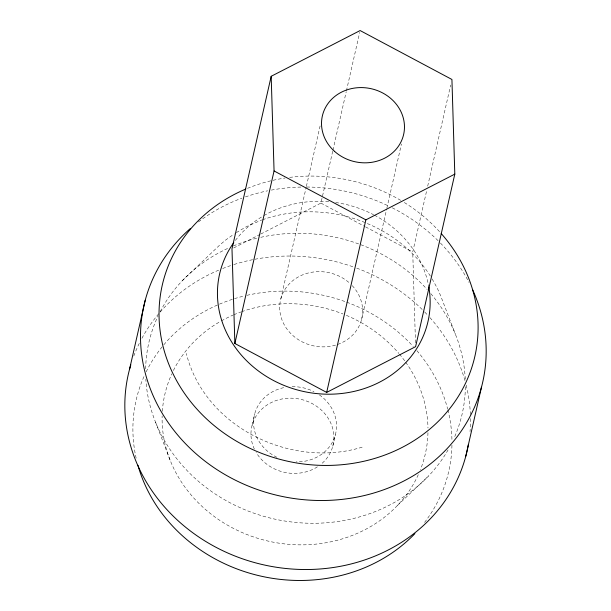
<?xml version="1.0" encoding="UTF-8"?>
<svg xmlns="http://www.w3.org/2000/svg" width="611" height="611" viewBox="0 0 611 611"><rect width="100%" height="100%" fill="white"/><g stroke="black" fill="none" stroke-linecap="round" stroke-linejoin="round"><path stroke-width="0.46" stroke-dasharray="3.06 2.29" d="M252.083 425.348L254.703 413.846M280.831 298.817L306.172 187.272M306.386 186.34L320.324 124.995M260.782 234.028L320.92 203.096L332.72 151.146M332.934 150.214L346.208 91.772M346.422 90.848L359.696 32.406M332.781 446.229L335.393 434.727M361.529 319.69L386.656 209.077M386.87 208.152L401.442 144.013M415.488 342.878L412.731 252.007L426.852 189.861M427.692 186.149L450.666 85.028M182.429 280.571L219.395 245.37L225.574 240.085L234.25 233.937M397.379 505.526L428.571 475.977M236.335 232.623L246.332 226.696L261.714 219.991M233.677 247.967L259.935 234.464M262.516 219.754C295.777 208.068 333.247 209.39 365.775 222.855M362.14 447.168C291.302 468.981 204.685 427.249 186.317 353.494M367.341 223.573C393.224 234.288 416.076 252.923 430.824 276.829M320.92 203.096L364.721 226.429M365.561 226.88L412.731 252.007M432.145 278.937L437.339 288.285L440.623 295.716L455.432 334.332M155.568 422.216L170.377 460.824M254.359 449.085A41.678 37.401 12.8 0 1 271.559 402.428A41.678 37.401 12.8 0 1 325.541 414.556A41.678 37.401 12.8 0 1 321.18 464.1M317.407 466.85A41.678 37.401 12.8 0 1 256.108 452.384M319.385 394.889A41.678 37.401 12.8 0 1 334.675 437.064A41.678 37.401 12.8 0 1 296.19 461.893M276.905 457.303A41.678 37.401 12.8 0 1 253.84 418.245A41.678 37.401 12.8 0 1 285.826 387.252M292.111 386.679A41.678 37.401 12.8 0 1 313.993 391.666M451.949 445.205A160.311 143.837 12.8 0 1 423.354 523.948M136.138 458.143A160.311 143.837 12.8 0 1 144.173 376.116M146.174 371.832A160.311 143.837 12.8 0 1 163.236 345.498M163.817 344.803A160.311 143.837 12.8 0 1 244.194 295.968M246.913 295.327A160.311 143.837 12.8 0 1 345.849 301.872M346.743 302.201A160.311 143.837 12.8 0 1 413.242 346.521M416.901 350.668A160.311 143.837 12.8 0 1 447.649 408.98M447.878 409.866A160.311 143.837 12.8 0 1 451.964 441.425M247.478 188.348A160.311 143.837 12.8 0 1 272.139 180.505M273.048 180.298A160.311 143.837 12.8 0 1 285.001 178.038M289.66 177.389A160.311 143.837 12.8 0 1 401.091 200.576M404.322 202.524A160.311 143.837 12.8 0 1 439.989 232.172M133.794 356.037A173.669 155.82 12.8 0 1 139.759 342.412M141.92 338.273A173.669 155.82 12.8 0 1 159.524 312.801M160.143 312.091A173.669 155.82 12.8 0 1 219.166 269.947M222.694 268.519A173.669 155.82 12.8 0 1 233.219 264.762M234.089 264.479A173.669 155.82 12.8 0 1 353.173 266.862M356.732 268.145A173.669 155.82 12.8 0 1 424.08 311.389M424.752 312.076A173.669 155.82 12.8 0 1 427.387 314.841M429.953 317.651A173.669 155.82 12.8 0 1 465.215 381.516M466.178 385.182A173.669 155.82 12.8 0 1 470.394 414.884M470.485 418.611A173.669 155.82 12.8 0 1 470.027 431.633M427.967 432.649A133.595 119.871 12.8 0 1 420.467 469.576M418.298 474.694A133.595 119.871 12.8 0 1 268.176 541.102A133.595 119.871 12.8 0 1 162.129 415.915M162.343 411.302A133.595 119.871 12.8 0 1 171.798 373.871M173.394 370.526A133.595 119.871 12.8 0 1 220.548 321.355M221.35 320.905A133.595 119.871 12.8 0 1 232.982 315.131M233.837 314.764A133.595 119.871 12.8 0 1 240.803 312.015M241.689 311.694A133.595 119.871 12.8 0 1 342.954 313.97M346.353 315.352A133.595 119.871 12.8 0 1 398.861 353.456M399.464 354.166A133.595 119.871 12.8 0 1 405.162 361.475M405.704 362.224A133.595 119.871 12.8 0 1 427.983 428.013M465.376 386.778A160.662 144.15 12.8 0 1 454.088 438.087M448.062 449.917A160.662 144.15 12.8 0 1 272.475 518.594A160.662 144.15 12.8 0 1 145.838 379.263M145.639 368.823A160.662 144.15 12.8 0 1 158.104 315.879M160.204 311.633A160.662 144.15 12.8 0 1 229.11 247.776M233.394 245.928A160.662 144.15 12.8 0 1 257.147 238.153M260.798 237.305A160.662 144.15 12.8 0 1 427.181 289.484M430.816 293.639A160.662 144.15 12.8 0 1 465.254 379.179M235.388 240.421A106.872 95.889 12.8 0 1 263.104 216.042M263.929 215.568A106.872 95.889 12.8 0 1 330.146 201.844M335.691 202.508A106.872 95.889 12.8 0 1 373.604 214.736M374.413 215.164A106.872 95.889 12.8 0 1 428.823 287.017M352.211 285.635A41.678 37.401 12.8 0 1 330.681 346.238A41.678 37.401 12.8 0 1 281.129 297.771A41.678 37.401 12.8 0 1 349.691 283.176M198.399 221.946A173.669 155.82 12.8 0 1 241.933 198.14M245.416 196.902A173.669 155.82 12.8 0 1 267.649 190.815M271.292 190.105A173.669 155.82 12.8 0 1 301.055 187.065M306.699 187.019A173.669 155.82 12.8 0 1 388.901 206.159M392.27 207.824A173.669 155.82 12.8 0 1 439.76 242.376M440.432 243.056A173.669 155.82 12.8 0 1 469.065 282.473"/><path stroke-width="0.92" d="M129.547 369.288L145.227 300.268M271.185 76.291L231.989 248.837L234.861 343.497L326.671 392.407L415.602 346.666L454.805 174.12L451.926 79.468L360.123 30.55L271.185 76.291L274.064 170.95L234.861 343.497M326.671 392.407L365.867 219.861L454.805 174.12M465.773 456.272L481.453 387.259M274.064 170.95L365.867 219.861M414.915 533.609A160.311 143.837 12.8 0 1 257.338 575.287A160.311 143.837 12.8 0 1 137.933 465.254M441.211 233.539A160.311 143.837 12.8 0 1 411.333 442.288A160.311 143.837 12.8 0 1 182.322 390.154A160.311 143.837 12.8 0 1 245.775 189.051M468.37 444.502A173.669 155.82 12.8 0 1 261.561 564.365A173.669 155.82 12.8 0 1 130.815 364.836M428.823 287.017A106.872 95.889 12.8 0 1 302.506 391.246A106.872 95.889 12.8 0 1 233.769 242.62M472.7 289.927A173.669 155.82 12.8 0 1 400.48 482.69A173.669 155.82 12.8 0 1 176.732 433.871A173.669 155.82 12.8 0 1 190.54 228.361M334.484 151.291A41.678 37.401 12.8 0 0 403.344 135.642A41.678 37.401 12.8 0 0 351.157 88.687A41.678 37.401 12.8 0 0 334.484 151.291"/></g></svg>
